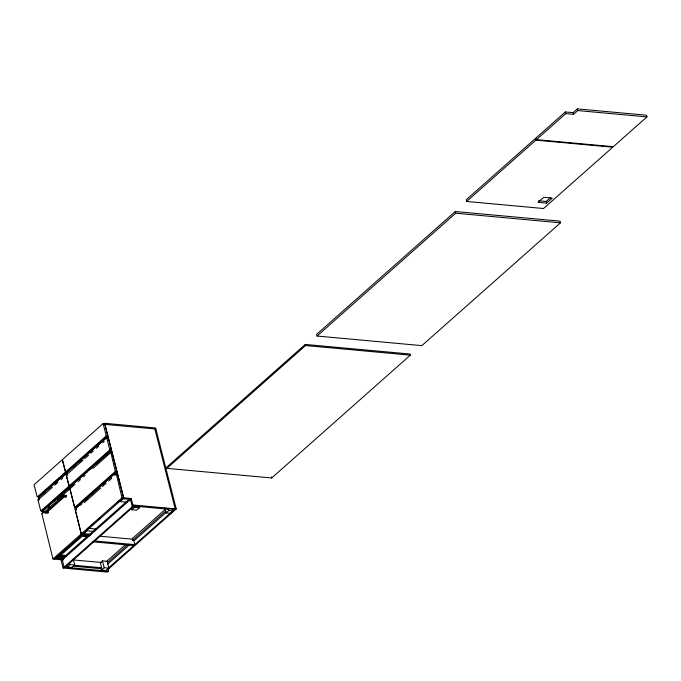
<?xml version="1.0" encoding="UTF-8"?>
<svg xmlns="http://www.w3.org/2000/svg" width="681" height="681" viewBox="0 0 681 681"><rect width="100%" height="100%" fill="white"/><g stroke="black" fill="none" stroke-linecap="round" stroke-linejoin="round"><path stroke-width="1.02" d="M66.014 471.303L65.461 471.916L62.294 459.718L34.05 484.736L37.174 496.883L37.974 496.406L38.528 497.351L66.764 472.333L66.329 471.448L65.47 471.644L62.405 459.615L103.095 423.573L104.636 423.71L107.828 436.206L102.346 441.058M67.096 475.253L66.219 474.504L69.036 485.63L69.896 485.272L70.441 486.208L111.386 450.184L107.87 436.393L66.925 472.41L67.317 473.959M69.505 485.349L69.334 485.928M74.961 507.013L74.638 507.362L69.794 488.473L70.22 488.626M111.131 450.167L110.577 449.222L109.726 449.579L106.917 438.564L108.202 438.913L107.615 436.368M69.445 485.825L68.943 485.791L66.117 474.597L67.087 475.125M37.549 496.807L65.793 471.788M65.904 471.686L106.585 435.644M38.408 496.883L66.644 471.865M107.828 436.206L66.883 472.231L107.445 435.721L106.9 435.219L106.185 435.661L103.095 423.573M39.157 499.845L38.57 497.53L67.07 472.537M42.707 493.895L45.057 491.81M48.981 488.337L64.669 474.436M69.488 470.171L66.764 472.333M72.612 467.404L74.961 465.319M78.877 461.854L81.218 459.777M85.134 456.313L100.779 442.446M42.673 494.176L45.108 491.997M49.023 488.524L51.381 486.438M55.306 482.965L57.655 480.88M61.579 477.407L64.721 474.623M69.445 470.46L66.925 472.41M72.663 467.583L75.012 465.506M78.919 462.041L81.269 459.964M85.185 456.491L87.526 454.414M90.658 451.639L93.008 449.562M96.915 446.098L100.831 442.633M102.397 441.245L105.521 438.47M38.306 499.769L52.42 487.264M54.778 485.178L57.911 482.395M61.052 479.611L62.618 478.224M66.661 474.648L83.091 460.092M84.657 458.705L88.564 455.24M90.913 453.163L93.263 451.086M96.387 448.311L98.736 446.234M102.652 442.761L104.219 441.382M41.107 510.784L69.351 485.766M69.462 485.664L110.152 449.622M42.341 511.354L41.967 510.861L70.211 485.842L69.666 485.34M70.322 485.74L111.012 449.698M42.086 511.329L70.696 486.234M42.528 513.057L42.137 511.516L70.637 486.515M70.884 487.937L70.492 486.396L111.437 450.371L116.885 471.754L76.246 507.983M44.742 509.448L42.137 511.516M48.666 505.974L51.807 503.199M53.373 501.803L56.514 499.028M59.647 496.245L62.005 494.159M65.929 490.686L68.279 488.6M74.663 482.948L70.492 486.396M78.57 479.484L80.137 478.096M83.269 475.329L87.177 471.856M89.526 469.779L92.659 467.004M95.783 464.238L98.132 462.152M102.048 458.688L104.389 456.61M107.521 453.835L109.871 451.758M107.7 453.793L110.084 451.682M41.907 513.866L44.222 511.661M48.138 508.188L49.713 506.8M57.553 499.845L70.109 488.728M71.786 487.238L74.919 484.472M78.043 481.697L80.392 479.62M83.525 476.845L85.091 475.457M92.914 468.528L110.85 452.465L115.217 471.15L116.076 470.792L116.63 471.737L76.195 507.805M48.487 512.563L46.853 512.41L64.125 497.113L65.759 497.258L66.5 496.602L66.193 495.402L63.444 495.147L44.691 511.763L44.997 512.963L47.747 513.219L48.487 512.563L48.181 511.363M44.997 512.963L63.75 496.355L66.5 496.602M65.453 496.057L66.193 495.402M74.961 507.234L115.651 471.192M116.511 471.269L75.821 507.311L75.276 506.809M78.596 505.906L81.72 503.131M84.853 500.365L87.202 498.279M91.109 494.815L93.459 492.738M96.591 489.962L98.932 487.885M102.848 484.421L105.197 482.335M109.105 478.871L111.454 476.794M115.37 473.329L116.936 471.942L123.559 497.956L122.018 497.811L81.328 533.861L75.31 510.001L75.931 510.537M80.179 505.302L81.737 503.914M85.636 500.458L87.194 499.079M84.325 502.569L100.754 488.013M102.32 486.634L106.236 483.161M108.577 481.084L111.71 478.309M114.842 475.542L116.298 473.985L122.018 497.811M41.839 513.687L52.973 558.973L81.218 533.955L82.767 534.1M87.194 529.367L89.543 527.281M91.901 525.196L95.825 521.723M97.392 520.327L99.749 518.241M117.804 502.255L119.371 500.858M65.419 548.886L57.859 555.585L58.379 555.628M54.523 559.118L123.738 497.802L131.212 498.492L133.331 506.817L65.138 567.23M83.593 533.623L86.768 530.797L94.029 531.469M123.057 498.739L119.873 501.565L127.126 502.229M60.379 553.066L60.89 555.083L82.197 536.211L87.33 536.679M565.375 111.956L535.998 137.979L536.424 139.648L613.309 146.696L646.95 116.894L646.524 115.225L577.369 108.892L573.104 112.663L565.375 111.956L565.8 113.625L536.424 139.648M52.973 558.973L60.967 559.705L61.988 558.803L64.108 567.137L108.526 571.206L108.007 569.154M130.182 499.394L131.212 498.492M305.258 344.433L166.607 467.268L166.888 468.375L271.693 477.977L410.354 355.15L410.064 354.035L305.258 344.433L305.539 345.548L166.888 468.375M455.274 211.536L316.622 334.362L317.048 336.031L421.854 345.633L560.506 222.806L560.08 221.138L455.274 211.536L455.7 213.204L317.048 336.031M466.638 201.465L535.853 140.15L612.738 147.198L543.532 208.514L466.638 201.465L466.213 199.805L535.428 138.49L535.853 140.15M565.8 113.625L573.53 114.331L577.794 110.56L646.95 116.894M60.967 559.705L63.086 568.039L132.301 506.724L133.331 506.817M133.553 506.034L134.097 505.557L138.822 505.992L139.29 507.839L136.617 510.205L131.893 509.771L131.399 507.813M66.874 565.111L67.342 566.958L70.015 564.592L74.74 565.026L73.242 559.152M131.893 509.771L134.566 507.405L139.29 507.839M138.277 506.468L138.822 505.992M74.74 565.026L72.067 567.392L67.342 566.958M102.456 560.872L100.328 562.761L101.605 567.758L101.06 568.243L101.537 570.091L106.262 570.525L108.926 568.158L107.181 561.306L102.456 560.872L104.202 567.724L101.537 570.091M106.321 561.621L125.372 544.74M165.849 508.877L132.293 538.611L132.718 540.28L134.438 540.433L166.436 512.086M107.538 562.583L128.173 544.298M132.718 540.28L165.492 511.235M167.747 509.167L168.284 508.69L173.008 509.116L173.485 510.971L170.812 513.338L166.087 512.904L164.836 508.009M107.666 564.149L129.892 544.459M166.087 512.904L168.76 510.537L173.485 510.971M172.472 509.601L173.008 509.116M108.611 567.852L175.213 508.852L154.851 428.962M123.738 497.802L104.738 423.284L155.591 427.94L176.243 508.945L108.049 569.35L107.019 569.256M108.526 571.206L107.504 572.108L63.086 568.039M538.535 200.759L546.171 201.457L550.435 197.686M546.596 203.125L552.282 198.094L543.693 197.303L538.007 202.342L546.596 203.125L546.171 201.457M65.904 471.405L66.764 471.763M69.896 488.379L81.218 533.955M455.7 213.204L560.506 222.806M305.539 345.548L410.354 355.15M105.019 424.391L155.881 429.056M116.936 471.942L117.268 474.461L116.383 474.095M115.089 472.895L115.6 472.946M122.708 498.713L131.493 499.599M132.863 504.97L176.243 508.945M132.897 505.974L168.897 509.269M172.072 509.558L174.191 509.754M87.9 528.286L96.242 529.043M83.329 533.598L90.845 534.287M81.328 533.861L82.878 533.998M82.307 534.5L89.781 535.189M99.579 536.168L133.442 539.275M87.687 535.266L81.448 534.696L80.758 535.3L81.277 535.343M81.618 535.045L82.137 535.087L58.038 555.934M81.797 535.394L88.036 535.964M94.574 540.952L134.812 544.638L133.502 539.522M92.497 541.761L133.782 545.549M60.89 555.083L66.023 555.551M58.889 555.679L66.185 556.343M57.178 556.19L64.465 556.854M56.566 557.305L64.04 557.994M55.544 558.216L63.018 558.897M72.816 559.884L101.384 562.497M63.299 560.012L62.269 559.91L130.463 499.505L132.301 506.724M104.202 567.724L108.926 568.158M74.161 565.247L101.69 567.767M73.139 566.158L101.724 568.771M38.511 500.109L37.898 499.573L40.681 510.75L41.422 510.358L41.967 510.861M110.884 452.524L111.769 452.891L111.173 450.345M577.369 108.892L577.794 110.56M573.104 112.663L573.53 114.331M271.413 476.87L271.693 477.977M168.284 508.69L168.76 510.537M134.097 505.557L134.566 507.405M129.441 500.407L129.152 499.301L89.773 534.185L90.054 535.3M107.445 435.721L107.564 436.189M115.242 471.873L115.736 473.797M89.032 536.202L88.751 535.096L63.01 557.901L63.29 559.007M75.795 506.766L76.57 509.805M66.815 472.512L67.206 474.061M70.211 485.842L70.33 486.311M70.373 486.489L70.773 488.039M63.444 495.147L63.75 496.355M69.513 562.634L70.015 564.592M43.056 509.209L43.593 511.312M38.647 496.849L39.166 498.892M42.035 510.12L42.554 512.163"/></g></svg>
